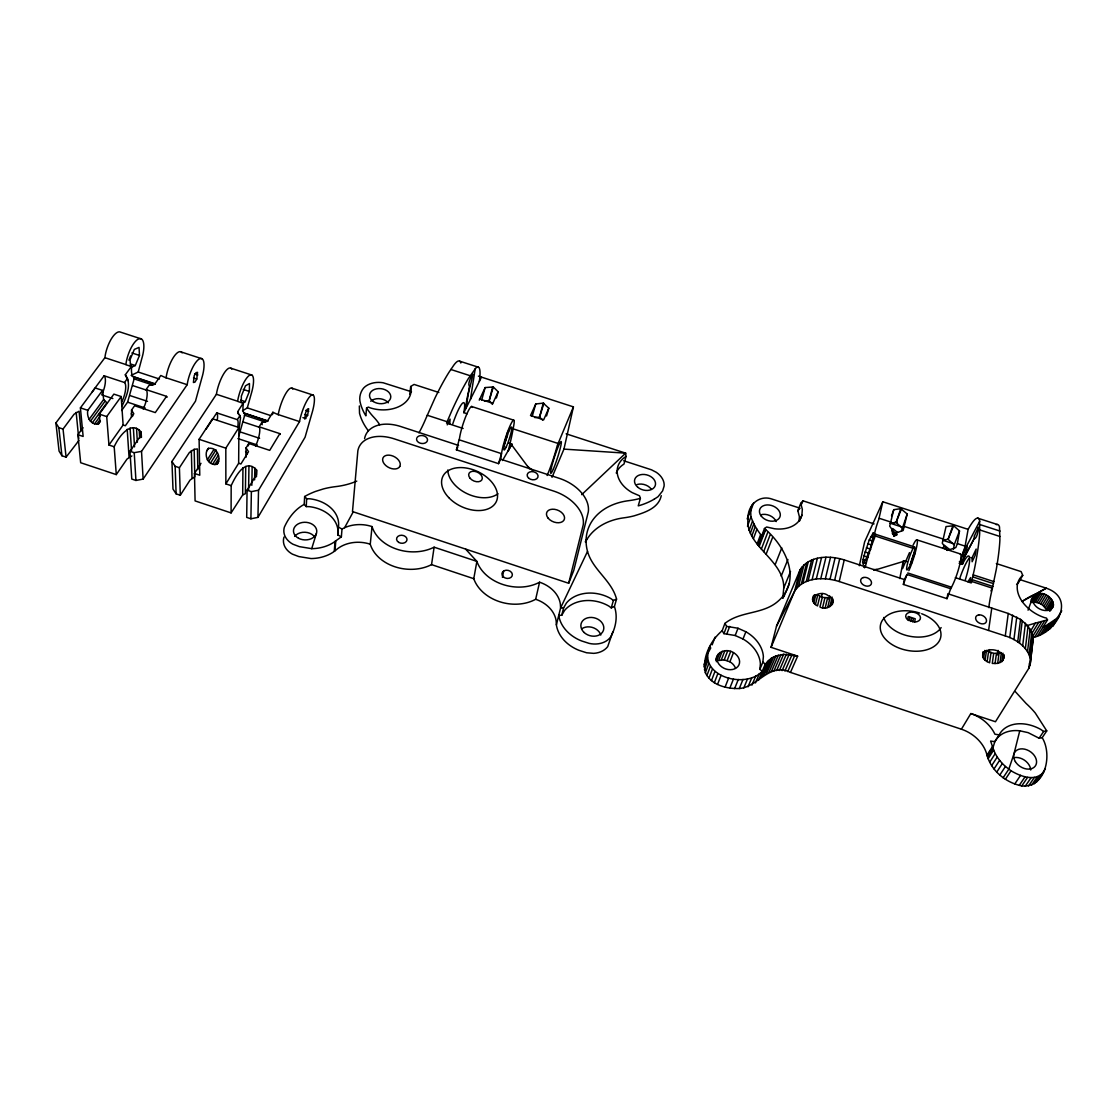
<?xml version="1.0" encoding="UTF-8"?>
<svg xmlns="http://www.w3.org/2000/svg" width="1118" height="1118" viewBox="0 0 1118 1118"><rect width="100%" height="100%" fill="white"/><g stroke="black" fill="none" stroke-linecap="round" stroke-linejoin="round"><path stroke-width="1.5" d="M200.988 463.327L194.476 473.459L195.091 500.906L231.091 512.91L231.174 485.645C235.185 476.925 245.303 457.318 256.581 469.993L256.441 474.689L247.064 490.201L246.701 517.396L250.907 518.794L257.937 517.382L305.074 437.236L311.726 413.995A19.9 4.905 -71.7 0 0 311.74 395.045A19.9 4.905 -71.7 0 0 300.113 418.845L299.54 421.584L258.524 490.229L257.937 517.382M231.174 485.645L225.864 483.884L238.651 463.257L238.917 427.495L212.518 418.789L199.102 439.318L199.773 475.22L194.476 473.459M241.292 402.452L241.348 396.121L245.471 385.808L249.468 383.53L249.356 391.44L245.275 401.641L242.606 403.235M231.091 512.91L242.676 494.953L242.955 467.645M278.382 414.792L272.876 412.276L267.23 421.402L261.822 422.492L259.138 426.824L279.835 433.63L269.717 450.358L248.811 443.455L246.044 447.899L245.974 457.36M245.736 466.402L245.387 493.695L242.676 494.953M248.601 489.894L248.951 466.024M250.907 518.794L251.368 491.627L247.064 490.201M251.829 485.324L252.151 466.569M960.963 562.745A12.074 1.984 -71.6 0 1 964.89 547.331L968.118 529.359A53.622 8.832 -71.7 0 1 979.592 520.527L979.675 533.426A140.155 22.556 -72.1 0 1 974.323 569.663L971.332 582.869L955.331 577.657M254.611 479.888L254.834 467.967M256.455 476.799L256.581 469.993M1020.301 579.739L1046.28 588.18L1035.645 594.133A11.25 7.658 28.8 0 0 1032.78 597.138C1030.461 606.878 1046.504 615.417 1052.821 607.298C1054.875 602.965 1051.381 598.284 1047.859 595.964C1039.279 589.354 1029.357 597.11 1021.894 601.512L1046.28 588.18C1077.165 598.857 1055.252 634.158 1031.928 637.651M612.72 632.173L607.703 646.623A21.06 16.7 15.8 0 1 593.686 653.359L586.601 652.772L579.026 650.341A35.217 27.768 15.7 0 1 556.387 624.878L560.593 607.94L560.356 604.041A30.144 23.702 12.5 0 0 539.575 582.212A39.857 30.591 11.4 0 1 476.883 561.39L434.119 547.191A39.857 30.158 6.9 0 1 372.042 526.578A30.661 23.52 4.5 0 0 344.596 527.71L341.996 529.038L341.367 536.836L337.79 534.921A33.023 25.001 2.3 0 0 309.448 506.664L306.248 506.594L304.222 504.386L304.641 496.504A72.558 55.397 4.1 0 1 315.514 491.431L323.368 488.943A72.558 55.397 4.1 0 1 335.763 486.609A62.51 45.125 4 0 0 356.768 481.117M306.248 506.594L306.667 498.726L304.641 496.504M1015.228 691.539L1026.044 703.39A76.527 56.235 32 0 1 1035.268 713.005L1046.755 730.892L1042.186 737.684C1052.555 754.384 1045.763 788.386 1021.768 785.912C1005.92 782.684 991.428 771.057 986.998 755.209A31.863 23.758 32.1 0 0 961.41 729.215L970.829 713.563L995.467 721.739L1028.84 668.271C1035.589 652.828 1018.484 639.72 1005.278 635.932L839.227 581.528C824.497 576.86 803.856 576.72 794.577 591.254L776.521 626.15L771.071 647.336L797.637 656.14L790.468 672.393C769.338 661.898 757.99 687.095 739.291 688.534C726.644 688.94 711.244 685.124 705.374 672.715C701.741 657.803 710.796 640.181 722.186 630.706L724.911 623.425C739.934 611.266 761.358 614.397 776.465 602.56C803.381 581.192 785.688 546.395 764.46 528.507L766.655 526.997L774.495 528.758A30.675 21.885 20.3 0 0 801.885 515.132L802.333 509.333L800.767 503.324L803.004 500.836L874.066 523.895M959.999 553.885A19.607 3.158 -71.7 0 1 959.384 566.015A19.607 3.158 -71.7 0 1 951.488 587.229L950.691 588.725L906.991 574.47L904.336 579.543L903.386 584.434L947.016 598.675L947.84 593.742L1008.254 613.475L1020.552 619.372L1028.085 626.066L1032.753 635.22L1032.92 641.369L1029.957 665.406M334.268 551.328L335.023 541.419L341.367 536.836M283.986 537.101A21.144 16.099 2.2 0 0 292.441 554.165L298.827 556.568L311.097 558.567A35.231 26.72 2.6 0 0 333.22 552.138L335.023 550.769L335.777 540.86M337.79 534.921L338.405 527.109A33.205 25.043 2.5 0 0 309.896 498.796L306.667 498.726M799.049 521.044L799.384 516.698L797.847 510.688L800.767 503.324M131.449 417.196L131.533 410.068L134.607 405.75L155.29 412.584L166.54 396.345L146.053 389.595L149.043 385.389L154.563 384.368L160.824 375.494L166.303 377.996M862.593 562.116L863.236 564.534C868.337 554.766 872.711 543.655 873.312 532.657L869.259 539.966L863.962 555.898L862.593 562.116L865.584 562.857M438.857 392.474L414.051 384.424L410.683 386.521A30.354 21.298 6.3 0 1 400.034 406.058A30.354 21.298 6.3 0 1 369.988 407.791L368.423 407.092L366.578 407.93L365.865 415.826A74.389 52.462 8 0 1 360.387 403.179C358.85 398.078 360.178 392.292 363.518 388.17A19.481 13.737 6.3 0 1 383.125 382.761L411.48 391.761M710.251 646.008C696.081 675.398 744.854 690.099 762.252 671.275L759.877 669.333L762.867 662.149L763.384 656.587A33.428 25.896 22.3 0 0 745.874 631.754L738.006 628.246L726.686 626.373L724.911 623.425M759.877 669.333L760.394 663.785A33.233 25.868 22.4 0 0 743.009 639.007L735.197 635.513L723.933 633.654L722.186 630.706M782.81 598.004L783.746 588.054L790.524 571.466M335.023 550.769L336.043 550A30.284 23.436 4.3 0 1 370.254 544.214L372.042 526.578M748.221 519.353C746.74 505.825 758.982 494.338 772.035 499.103L800.069 508.215L797.847 510.688M1030.293 663.924L1033.144 638.322M409.761 394.388L410.683 386.521M717.127 656.42C715.744 662.149 720.607 667.278 725.722 668.969A11.725 9.126 22.4 0 0 738.914 664.972A11.725 9.126 22.4 0 0 733.492 652.605C727.035 648.328 716.987 651.151 715.967 659.494M1029.119 654.659L1031.774 632.103M1028.84 668.271L1029.454 663.072M1030.111 657.775L1032.753 635.22M1025.374 648.608L1028.085 626.066M1027.526 651.598L1030.209 629.029M1022.677 645.771L1025.43 623.229M1017.729 641.886L1020.552 619.372M1019.49 643.13L1022.285 620.602M1013.914 639.594L1016.765 617.094M1009.736 637.595L1012.656 615.124M990.981 652.814L989.584 662.806L985.07 660.361L986.495 650.383L993.664 653.457L992.281 663.449L997.689 663.379L1001.896 661.535L1003.167 660.081L1003.838 655.064M1003.167 660.081L1004.216 655.064M1000.023 662.653L1001.365 652.632L993.664 653.457M1001.896 661.535L1003 653.178M1005.278 635.932L1008.254 613.475M997.689 663.379L999.031 653.359M995.048 663.645L996.418 653.639M997.424 655.022L998.053 650.383M126.11 364.789L131.658 366.62A19.09 6.764 -71.7 0 0 133.084 376.654L155.304 384.312M988.983 652.688L989.416 649.6M987.124 661.758L988.536 651.766M985.07 660.361L982.708 656.965L983.043 651.85M982.708 656.965L983.435 651.976M983.56 658.726L984.762 650.41M988.591 630.454L991.778 608.094M78.917 440.478L66.088 457.136L61.937 455.753L59.058 451.071L55.9 422.925L104.91 357.69L105.316 354.909A19.733 7.323 -71.6 0 1 120.66 332.186L141.413 338.964M556.387 624.878L556.163 620.993A29.767 23.618 12.5 0 0 535.662 599.29A39.368 30.507 11.4 0 1 473.766 578.691L431.548 564.632L434.119 547.191M121.624 410.516L127.592 402.173L134.537 377.479M502.541 460.518L511.932 444.112L508.145 451.099A70.755 8.972 -71.8 0 0 512.631 431.506L513.595 426.391A19.327 2.404 -72 0 0 510.269 425.315A19.327 2.404 -72 0 0 501.786 452.021L500.598 459.163L498.53 463.649L456.41 449.869L459.54 438.214A19.285 2.921 -72 0 1 466.234 415.393A19.285 2.921 -72 0 1 472.369 407.427M104.91 357.69L125.873 364.566L126.306 361.799A19.747 7.057 -71.7 0 1 139.401 338.698A19.747 7.057 -71.7 0 1 141.874 358.319L138.199 372.042L131.113 375.355M470.454 399.336L475.206 368.73M465.982 408.322C466.01 396.429 471.293 385.458 472.76 374.167C470.832 376.948 467.338 384.396 469.462 386.199L466.094 408.112M959.118 563.276L962.402 564.338L962.696 562.578L959.412 561.515M83.039 427.691L77.897 434.706L80.664 462.726L116.286 474.605L114.19 446.767C118.019 438.004 130.345 419.781 140.812 431.646L140.393 436.216L129.968 451.281L131.77 479.049L135.935 480.447L143.118 479.091L195.482 401.18L201.841 377.982A19.803 6.303 -71.7 0 0 200.234 358.585A19.803 6.303 -71.7 0 0 187.656 381.937L187.181 384.69L166.093 377.772L166.554 375.005A19.789 6.568 -71.7 0 1 174.087 356.39A19.789 6.568 -71.7 0 1 182.108 352.869M957.371 543.627L959.51 530.924L953.626 525.74L946.038 526.564L942.264 543.194L947.463 550.377L955.82 547.582L957.371 543.627L965.365 546.213M953.444 549.441L954.227 544.759L959.51 530.924M237.771 401.46L243.389 403.305A19.188 5.422 -71.7 0 0 243.948 413.101L267.691 421.262M473.766 578.691L476.883 561.39L465.591 549.092M197.83 469.602L197.425 448.947L194.183 449.324L194.784 476.869L190.102 480.013L180.305 495.246L176.113 493.849L172.983 489.055L171.948 461.482L216.403 394.291L216.906 391.538A19.831 5.939 -71.7 0 1 224.341 372.839A19.831 5.939 -71.7 0 1 231.761 369.094M359.353 405.974L359.521 413.241A73.9 52.434 8 0 0 368.297 430.696M914.636 622.027L915.237 618.799L908.221 616.493L907.62 619.721L914.636 622.027A7.477 4.835 11.4 0 0 919.946 616.004A7.477 4.835 11.4 0 0 909.158 612.468A7.477 4.835 11.4 0 0 907.62 619.721M238.847 435.922L245.094 413.828M272.876 412.276L272.75 412.933A19.216 5.073 -71.7 0 0 272.499 414.638M910.821 621.468L911.422 618.226M912.721 621.915L913.322 618.673M216.403 394.291L237.603 401.25L238.12 398.497A19.845 5.688 -71.7 0 1 250.264 374.949A19.845 5.688 -71.7 0 1 251.145 394.137L247.302 407.888L242.48 410.823M909.088 620.714L909.689 617.485M449.729 424.043L450.093 419.152L447.214 424.854M988.829 607.619A52.546 10.118 -71.5 0 1 991.834 590.737L996.278 569.411A140.281 24.316 -72.1 0 0 999.897 539.966L999.52 526.969A53.664 9.531 -71.6 0 0 996.32 524.677M899.78 578.551L903.148 561.515L903.568 560.677L906.74 561.711M299.54 421.584L278.228 414.582L278.773 411.843A19.886 5.171 -71.7 0 1 286.082 393.033A19.886 5.171 -71.7 0 1 292.79 389.05M502.401 577.265L503.659 571.005M901.457 530.938L907.201 514L900.801 508.662L893.785 509.668L891.535 515.831M893.981 536.333L894.833 533.314L903.176 530.519L907.201 514M467.072 413.842L463.83 412.542A25.141 3.941 -72 0 0 462.293 403.458A25.141 3.941 -72 0 0 452.79 423.834M894.833 533.314L889.69 526.145L893.785 509.668M815.413 604.558C806.357 596.76 821.618 589.899 827.963 595.531C838.961 600.352 828.424 612.035 819.955 607.004L822.261 597.389L817.747 594.944L815.413 604.558L817.51 605.956L819.829 596.341M248.294 445.844L248.811 443.455M239.028 429.41L240.538 417.629L237.701 411.69L243.5 402.648M865.444 566.323A25.476 2.795 -71.8 0 1 874.458 538.233L875.729 534.334L913.476 546.59M875.729 534.334L875.422 534.865A12.018 1.3 -71.7 0 1 874.975 531.791A12.018 1.3 -71.7 0 1 878.776 519.423L882.801 501.772L968.118 529.359M859.337 565.708L864.647 541.853L882.801 501.772M552.012 477.33L563.947 449.115L573.422 406.868L478.392 376.137M535.662 599.29L539.575 582.212M831.512 605.509L833.022 599.08M832.575 604.013L833.329 600.799M839.227 581.528L844.244 559.908C829.612 555.269 809.153 555.408 800.055 569.887L776.521 626.15M827.711 607.465L829.975 597.837L822.261 597.389M834.657 580.242L839.73 558.651M829.849 606.697L832.113 597.054M825.238 607.787L827.516 598.158M828.983 599.458L829.78 596.062M479.259 400.16L485.142 387.569L493.317 386.968L498.139 391.775L496.392 398.008M822.596 607.619L824.888 598.004M830.003 579.334L835.132 557.77M825.35 578.831L830.52 557.281M821.437 596.956L822.247 593.56M492.339 404.409L498.139 391.775M813.806 602.895L815.763 594.888M820.752 578.733L825.978 557.211M816.294 579.04L821.576 557.547M812.479 599.262L813.275 596.062M812.814 601.093L814.379 594.692M568.685 583.275L583.219 524.873A36.321 23.911 22.5 0 0 553.843 491.123L394.207 438.843A36.293 23.422 27.3 0 0 357.858 450.806L352.491 511.569L568.685 583.275L573.744 570.501L588.278 511.974A36.042 23.953 22.5 0 0 559.196 478.308L500.598 459.163M812.059 579.753L817.384 558.287M969.977 582.562L970.634 577.573L967.895 581.821M616.549 599.094L614.397 606.529C618.044 616.633 615.655 628.204 610.442 637.26A21.214 16.742 15.8 0 1 589.2 643.395L581.57 640.949A35.469 27.824 15.7 0 1 558.748 615.403L561.753 615.249L563.626 607.801L566.463 602.979A33.191 26.077 15.8 0 1 610.973 598.661L613.391 600.436L616.549 599.094C611.686 580.34 592.666 569.956 587.523 551.412A62.72 47.054 16.9 0 1 628.665 500.682A74.99 53.58 14.1 0 0 638.783 498.782L640.39 498.335L639.51 495.805L632.187 492.605A30.493 21.997 15.8 0 1 626.01 456.479L625.661 453.153L566.155 433.826M806.26 581.542L811.64 560.104M808.118 580.843L813.471 559.405M1042.186 737.684L1039.097 738.229L1028.141 732.653L1019.77 730.795L1013.97 753.909L1008.785 769.226L1003.098 777.793M492.703 386.758L489.167 400.719L492.199 403.766M573.422 406.868L557.239 445.607A25.253 2.418 -72 0 1 547.093 475.499M802.85 583.177L808.272 561.753M798.559 586.237L804.01 564.842M801.313 584.113L806.735 562.717M800.055 569.887L794.577 591.254L771.071 647.336M796.309 588.627L801.774 567.259M546.548 415.966L548.812 408.196L543.25 403.137L539.575 417.084L542.677 420.144M196.768 379.058L197.551 372.322L196.041 372.629L194.183 375.746L193.4 382.51L194.923 382.174L196.768 379.058L193.47 377.982M626.01 456.479L623.984 464.068A30.34 21.983 15.8 0 0 616.228 473.026M481.69 400.034L485.142 387.569M307.59 415.407L308.68 408.727L307.436 409.118L305.745 412.318L304.669 419.012L307.59 415.407L304.641 414.429M640.39 498.335L638.238 505.867L639.831 505.42A74.64 53.552 14 0 0 654.282 499.131M206.732 450.903L208.395 448.472C216.626 446.627 221.071 456.647 217.968 463.383L216.724 464.305C209.276 465.982 204.496 457.486 206.732 450.903L208.507 448.164M561.753 615.249L564.576 610.442A33.009 26.035 15.8 0 1 608.863 606.096L611.266 607.871L613.391 600.436M532.182 416.413L535.76 403.961L543.25 403.137M498.53 463.649L501.493 453.642L459.288 439.849M493.317 386.968L489.167 400.719L484.429 401.236M661.255 495.665C658.614 508.271 644.695 512.561 633.92 515.901A74.123 53.51 14.1 0 1 623.928 517.816A61.951 46.942 16.9 0 0 585.469 542.076M304.222 504.386C295.082 509.235 288.584 517.816 284.391 527.109A21.298 16.127 2.3 0 0 292.916 544.214L299.331 546.632L311.698 548.659L316.408 533.51M987.404 756.467L992.924 747.816L994.824 741.709L999.157 734.875A35.301 25.546 33.2 0 1 1040.844 729.481L1043.653 731.438L1046.755 730.892M543.879 403.332L539.575 417.084L534.865 417.615M783.746 588.054C784.375 558.315 740.871 544.899 748.78 514.196M747.173 518.92L752.204 504.763M982.568 655.176C985.866 646.274 1003.042 649.069 1003.768 658.404M900.801 508.662L896.063 522.455L890.18 523.308M952.983 525.53L948.078 539.309L943.718 539.966M903.386 584.434L906.991 574.47M1028.057 610.176L1032.78 597.138L1031.006 600.114M750.22 512.24L753.658 502.807M747.481 526.243L750.933 516.823L750.597 509.487M749.088 530.421L752.554 521.016L750.933 516.823M750.374 533.174L753.853 523.769L752.554 521.016M947.016 598.675L950.691 588.725M704.005 664.777L707.428 655.567M751.827 535.913L755.307 526.522L753.853 523.769M704.033 666.831L707.456 657.636M712.152 644.862L715.017 637.162M704.41 669.78L707.834 660.584M753.42 538.638L756.928 529.233L755.307 526.522M705.374 672.715L708.812 663.519M706.897 675.565L710.363 666.384M756.928 529.233L760.631 534.586L757.096 543.963L765.509 529.806L759.164 546.562M723.933 633.654L726.686 626.373M764.46 528.507L758.13 545.263L765.509 529.806M708.938 678.235L712.418 669.053M715.827 660.417L718.161 654.282M726.924 633.682L729.691 626.401M716.386 661.744L719.88 652.535M722.158 651.319L718.65 660.514L724.212 659.899L729.9 661.8A11.641 9.112 22.5 0 1 735.434 668.089M761.358 549.12L767.745 532.378M711.439 680.652L714.947 671.485M721.32 659.886L724.841 650.69M763.706 551.607L770.12 534.879M714.332 682.735L717.854 673.581M724.212 659.899L727.762 650.704M766.179 554.039L772.636 537.325M735.197 635.513L738.006 628.246M717.532 684.44L721.068 675.3M727.147 660.556L730.711 651.361M729.9 661.8L733.492 652.605M743.009 639.007L745.874 631.754M725.093 687.067L728.684 677.941M775.193 564.548L781.789 547.876M901.443 508.872L896.063 522.455L902.072 527.864M801.83 503.785L803.004 500.836M729.844 688.115L733.478 678.989M799.524 521.016L801.885 515.132M734.61 688.604L738.285 679.492M781.189 576.105L787.897 559.489M739.291 688.534L742.995 679.423M953.626 525.74L948.078 539.309L954.227 544.759M743.805 687.919L747.537 678.822M782.852 598.214L784.081 595.209M783.9 596.663L789.462 583.121M748.054 686.773L751.799 677.676M751.953 685.11L755.726 675.999M132.134 366.97L135.278 365.53L139.484 355.44L139.051 347.391L134.342 349.417L130.065 359.619L130.471 366.075M755.433 682.958L759.234 673.861M128.891 360.164L130.694 355.845M758.437 680.373L765.257 664.092L771.448 658.153L775.892 655.959L783.606 654.323L797.637 656.14M760.911 677.41L767.745 661.115M762.644 675.831L769.491 659.536M764.572 674.447L771.448 658.153M766.696 673.246L773.586 656.951M768.974 672.253L775.892 655.959M771.406 671.485L778.352 655.19M773.963 670.926L780.923 654.645M776.605 670.604L783.606 654.323M779.33 670.507L786.359 654.226M782.111 670.646L789.168 654.365M784.906 671.01L792.005 654.743M787.701 671.597L794.842 655.33M548.812 408.196L543.669 419.809L530.519 415.547L535.76 403.961M943.271 547.708L944.375 545.277L950.552 550.294M909.493 552.613L902.603 568.587L903.568 560.677M962.402 564.338L962.514 564.115A25.574 4.262 -71.7 0 1 969.544 557.491A25.574 4.262 -71.7 0 1 965.295 579.879M1038.273 779.791L1045.386 768.723M587.523 551.412L560.593 607.94L563.626 607.801M1053.128 625.996L1055.588 620.951M122.225 405.764C126.432 396.527 132.092 384.075 125.342 374.754L131.756 365.963M456.41 449.869L457.849 446.907M463.774 412.766L481.467 377.129M585.399 541.713L586.95 538.61M962.766 553.298L979.717 521.268M706.828 655.232L710.782 647.867M344.596 527.71L353.246 511.82M908.123 568.769L909.046 567.092M990.925 590.891L992.449 588.194L971.682 581.444M996.348 563.556L1021.125 571.605L1022.732 575.365L1018.638 582.45A31.891 21.731 28.8 0 0 1016.597 584.49M1031.201 601.596L1035.645 594.133M1032.655 601.065L1037.113 593.602M1031.76 602.546L1033.409 602.281L1038.762 593.337M1033.409 602.281L1035.184 602.281L1040.551 593.337M1035.184 602.281L1037.029 602.56L1042.409 593.616M1037.029 602.56L1038.901 603.091L1044.296 594.161M1038.901 603.091L1040.718 603.888L1046.127 594.944M1052.751 601.526L1047.286 610.442L1042.437 604.894L1047.859 595.964M1044.002 606.096L1049.439 597.166M1030.125 631.782L1035.408 623.117L1047.51 619.861L1046.434 618.058L1044.673 617.667A32.059 21.745 28.7 0 1 1019.993 597.892A32.059 21.745 28.7 0 1 1022.732 575.365M1045.358 607.451L1050.808 598.521M1046.476 608.919L1051.926 599.989M1031.523 634.06L1038.58 622.516M1032.808 636.198L1041.669 621.762M1048.712 610.498L1053.268 603.063M1049.816 610.512L1053.463 604.572M1049.774 611.239L1053.422 605.299M1050.571 610.456L1053.31 605.998M1034.877 636.757L1044.645 620.881M1037.714 635.737L1047.51 619.861M1040.453 634.591L1045.945 625.703L1058.676 617.122M1043.052 633.305L1048.558 624.417M1045.54 631.894L1051.06 623.005M1047.887 630.356L1053.408 621.482M1050.095 628.707L1055.63 619.833M1056.203 619.679L1061.751 610.791M225.864 483.884L225.822 448.164L238.917 427.495M216.724 464.305L218.583 461.371M212.658 464.18L218.262 455.347M214.866 464.585L218.597 458.701M992.505 746.545L986.998 755.209L992.924 747.816L990.604 741.052L994.824 741.709A35.105 25.504 33.4 0 1 1019.77 730.795M237.813 426.573A14.394 4.123 -71.3 0 0 237.854 420.48L237.365 419.655L240.118 415.351M210.45 463.131L217.004 452.846M987.711 757.389L993.231 748.739M207.291 459.833L213.873 449.562M208.563 461.608L216.067 449.855M988.13 758.717L993.664 750.066L992.924 747.816M989.696 762.196L995.244 753.574L993.664 750.066M991.666 765.62L997.242 757.012L995.244 753.574M994.028 768.946L999.618 760.338L997.242 757.012M180.305 495.246L179.411 467.715L189.403 452.469L194.183 449.324M205.992 429.312L216.752 412.863L237.365 419.655M996.739 772.105L1002.357 763.51L999.618 760.338M999.785 775.067L1005.431 766.487L1002.357 763.51M1005.334 779.33L1011.035 770.763C1020.357 776.465 1036.302 782.432 1044.198 771.266M1039.097 738.229L1043.653 731.438M1014.837 783.858L1020.608 775.319M1019.253 785.339L1025.066 776.814M1021.768 785.912L1027.596 777.373M143.118 479.091L141.525 451.365L187.181 384.69M1025.262 786.178L1031.117 777.653M116.286 474.605L127.047 459.037L131.854 455.948M1028.574 785.898L1034.443 777.373M1031.621 785.088L1037.504 776.563M1034.29 783.774L1040.201 775.249M1036.54 781.985L1042.451 773.46M114.19 446.767L108.949 445.034L123.12 424.994L121.177 396.541L113.868 394.123L99.306 414.135L99.921 421.472L98.496 423.932C90.977 425.581 86.352 416.888 87.805 410.32L102.507 390.378L95.198 387.974L80.412 407.874L83.137 436.453L77.897 434.706M108.949 445.034L106.713 416.581L121.177 396.541M96.721 424.239L99.614 420.242M98.496 423.932L100.424 421.262M92.347 422.786L106.895 402.815L103.653 399.503L102.507 390.378M94.569 423.834L100.368 415.84M92.249 391.761L104.114 375.788L124.517 382.51L127.55 378.317M90.418 421.248L104.98 401.292M89.049 419.46L103.653 399.503M66.088 457.136L63.041 429.046L74.067 414.233L79.085 411.2L80.985 431.031M896.524 535.103L897.181 534.376L892.248 532.769L894.065 536.081L896.524 535.103L894.721 533.552L892.457 533.789M581.695 494.659L625.661 453.153L563.947 449.115M335.023 541.419L333.947 542.23A35.483 26.762 2.7 0 1 311.698 548.672M654.296 499.145L658.055 496.685L662.625 490.9L664.106 486.092A19.551 14.171 15.8 0 0 656.336 472.327L651.459 469.798L623.648 460.756M611.266 607.871L614.397 606.529M1043.206 626.863L1045.945 625.703M874.15 570.306L903.148 561.515M1026.254 625.856L1035.408 623.117M251.368 491.627L258.524 490.229M129.968 451.281L134.216 452.692L141.525 451.365M890.431 523.252L897.293 522.134M873.605 569.621L876.973 569.453M873.633 536.752L870.601 536.794L873.549 537.758M999.157 734.875L994.922 734.219A32.282 23.841 31.7 0 0 970.829 713.563M977.635 518.123L997.368 524.496M979.997 524.594L1000.051 531.078M459.624 361.156L478.56 367.263M979.857 529.974L1000.023 536.5M450.82 369.471L470.147 375.718M879.223 518.291L891.172 522.162M904.672 526.55L943.802 539.225M891.214 523.545L902.31 527.137M942.74 540.246L953.892 543.851M917.067 539.896L960.544 554.011M479.538 399L492.619 403.249M875.352 536.053L913.14 548.337M471.586 406.477L513.581 420.116M869.259 539.966L872.194 540.93M973.261 574.89L993.986 581.626M972.814 576.916L993.553 583.652M867.82 543.725L870.754 544.69M513.26 428.879L557.798 443.371M972.129 579.683L992.896 586.447M866.394 547.82L870.796 549.245M865.094 551.971L869.497 553.396M863.962 555.898L868.379 557.337M427.23 415.239L447.102 421.724M907.732 572.961L951.488 587.229M508.676 443.063L511.932 444.112M463.118 428.474L446.557 423.065L451.784 410.795A137.863 20.893 -71.6 0 1 468.33 378.611L475.709 368.199A52.714 8.175 -72.1 0 1 479.356 381.392M863.11 559.363L866.059 560.328M844.244 559.908L904.336 579.543M181.186 351.96L202.037 358.78M230.951 368.227L251.913 375.075M292.091 388.212L313.18 395.101M458.576 445.425L400.761 426.531A36.014 23.464 27.4 0 0 364.58 438.605M131.91 352.953L139.484 355.44M243.221 389.427L249.356 391.44M194.56 373.915L197.858 374.991M305.787 410.348L308.736 411.326M302.95 417.615L305.913 418.579M130.722 364.035L135.278 365.53M240.677 400.132L245.275 401.641M138.199 372.042L159.469 379.03M247.302 407.888L270.444 415.491M131.952 376.193L155.109 383.809M243.78 412.961L267.845 420.871M133.629 378.722L152.817 385.039M244.283 415.113L265.287 422.017M132.595 385.556L146.947 390.28M243.011 421.905L259.138 427.202M129.981 395.576L147.52 401.348M240.272 431.939L259.6 438.312M127.592 402.173L145.13 407.972M237.91 438.591L257.238 444.964M101.752 394.906L112.848 398.567M199.102 439.318L225.822 448.164M80.412 407.874L87.805 410.32M99.306 414.135L106.713 416.581M123.12 424.994L125.356 425.734L133.811 413.772L131.533 410.068M238.651 463.257L240.901 463.998L248.517 451.686L246.044 447.899M55.9 422.925L58.835 427.649L63.041 429.046M171.948 461.482L175.149 466.304L179.411 467.715M790.468 672.393L961.41 729.215M338.405 527.109L341.996 529.038M944.78 548.589L947.785 550.336M1040.718 603.888L1042.437 604.894M896.077 533.566L891.675 530.966L892.709 528.521L897.558 532.503M1011.035 770.763L1005.431 766.487M762.867 662.149L765.257 664.092M511.751 445.02L527.612 466.374L532.657 470.524M760.631 534.586L761.679 535.885M104.114 375.788L104.799 376.682A14.31 5.324 -71 0 1 102.101 393.913M527.612 466.374L529.373 468.735M124.517 382.51L125.174 383.39A14.324 5.143 -71.1 0 1 121.75 401.879M245.569 451.574L247.246 453.852M146.053 389.595L146.682 390.461A14.338 4.947 -71.1 0 1 143.16 408.95M166.54 396.345L167.127 397.197M131.225 413.786L132.762 416.008M216.752 412.863L217.255 413.702A14.38 4.304 -71.2 0 1 217.297 419.809M126.711 378.15L128.235 380.679M259.138 426.824L259.586 427.635A14.408 3.927 -71.3 0 1 255.575 446.054M279.835 433.63L280.255 434.441M125.342 374.754L125.957 376.878M237.701 411.69L238.078 413.758M261.822 422.492L262.185 424.756M58.835 427.649L61.937 455.753M76.164 412.388L78.763 438.829M127.2 429.298L129.045 457.15M130.079 428.096L131.533 450.722M134.216 452.692L135.935 480.447M133.363 427.733L134.537 446.879M136.55 428.292L137.374 442.197M140.812 431.646L141.12 436.858M139.163 429.661L139.666 438.354M141.245 433.952L141.441 437.417M175.149 466.304L176.113 493.849M191.36 450.554L192.017 478.099M911.408 563.668A7.015 0.95 -71.7 0 1 911.729 562.228M912.176 560.579A7.015 0.95 -71.7 0 1 912.721 558.86M913.322 557.155A7.015 0.95 -71.7 0 1 913.937 555.604M914.538 554.29A7.015 0.95 -71.7 0 1 915.069 553.326M907.397 569.733A12.186 1.621 -71.7 0 1 909.297 557.547A12.186 1.621 -71.7 0 1 914.845 547.415A12.186 1.621 -71.7 0 1 910.08 564.814M1014.515 757.571A12.298 8.972 33.6 0 1 1030.726 770.009M913.14 545.081A19.565 2.613 -71.7 0 1 917.026 544.871A19.565 2.613 -71.7 0 1 908.85 570.655M760.645 514.867A10.691 7.714 20.4 0 1 776.158 521.589M959.719 578.537A25.588 4.304 -71.7 0 1 969.991 557.435M863.613 567.106A10.635 1.146 -71.9 0 1 864.591 567.818M909.828 566.882A12.186 1.649 -71.7 0 1 915.237 550.629M921.665 613.74A30.731 19.691 11.5 0 1 930.078 648.594A30.731 19.691 11.5 0 1 880.816 631.307A30.731 19.691 11.5 0 1 919.848 613.097M941.146 627.603A30.479 19.733 11.4 0 1 910.457 636.394A30.479 19.733 11.4 0 1 883.723 617.471M366.578 407.93A74.752 52.476 8.1 0 0 373.971 417.405A62.51 45.125 4 0 1 379.701 424.714M508.774 429.675A12.032 1.523 -72 0 1 508.243 432.065M507.516 434.818A12.032 1.523 -72 0 1 503.589 445.775M581.849 628.721A11.557 9.168 15.8 0 1 600.799 635.038M507.209 433.029A6.932 0.88 -72 0 1 506.915 434.413M506.496 436.006A6.932 0.88 -72 0 1 505.979 437.711M505.406 439.402A6.932 0.88 -72 0 1 504.805 440.981M294.621 536.416A11.571 8.804 2.2 0 1 305.004 532.252A11.571 8.804 2.2 0 1 314.941 537.297M418.943 432.834A51.484 9.335 -72.2 0 0 426.251 417.629L434.972 398.05A137.752 22.528 -71.6 0 1 448.947 372.336L453.88 365.069A52.672 8.818 -72.1 0 1 460.826 363.029M416.581 438.829A5.506 3.983 7.5 0 0 422.045 443.525A5.506 3.983 7.5 0 0 427.509 439.528A5.506 3.983 7.5 0 0 421.095 435.531L419.739 435.768A5.506 3.983 7.5 0 0 416.902 437.837M370.715 401.236A10.593 7.505 6.1 0 1 388.267 402.829M431.548 564.632A39.368 30.074 6.7 0 1 370.254 544.214M637.05 484.541A10.635 7.756 15.9 0 1 651.291 489.195M497.971 493.751A29.32 19.341 25 0 1 467.184 493.709A29.32 19.341 25 0 1 447.773 470.007M974.435 535.857L973.932 539.058L961.117 563.374L973.932 539.058C976.894 538.862 978.488 530.645 978.502 527.179L974.435 535.857M972.045 557.77L972.129 561.739L975.203 555.255L976.168 549.05L972.045 557.77M963.395 554.472L963.436 558.301L966.371 552.026L967.336 546.031L963.395 554.472M399.769 466.499L398.721 467.729A9.447 6.093 27.3 0 1 389.609 467.925A9.447 6.093 27.3 0 1 382.761 460.909L382.635 459.246A9.447 6.093 27.3 0 1 393.284 456.186A9.447 6.093 27.3 0 1 399.769 466.499M978.893 614.9L977.677 615.193A5.786 4.067 28.2 0 0 976.797 621.063A5.786 4.067 28.2 0 0 984.469 623.564A5.786 4.067 28.2 0 0 985.321 617.695L984.301 616.675A5.786 4.067 28.2 0 0 978.893 614.9M863.334 577.559L862.914 577.657A5.674 4.081 24.6 0 0 861.657 583.372A5.674 4.081 24.6 0 0 869.245 585.86A5.674 4.081 24.6 0 0 870.475 580.13L869.511 579.138A5.674 4.081 24.6 0 0 864.158 577.377L863.334 577.559M1015.368 761.624A12.382 9 33.4 0 0 1035.212 766.151A12.382 9 33.4 0 0 1024.773 749.186A12.382 9 33.4 0 0 1015.368 761.624M761.176 515.999A10.761 7.714 20.4 0 0 779.232 518.179A10.761 7.714 20.4 0 0 769.212 505.015A10.761 7.714 20.4 0 0 761.176 515.999M506.286 446.767A12.032 1.495 -72 0 0 511.792 427.509A12.032 1.495 -72 0 0 505.434 441.233A12.032 1.495 -72 0 0 506.286 446.767M553.396 468.945A16.798 1.565 -72 0 0 561.348 442.141A16.798 1.565 -72 0 0 553.075 461.482A16.798 1.565 -72 0 0 553.396 468.945M298.562 538.275A11.655 8.818 2.3 0 0 316.743 531.958A11.655 8.818 2.3 0 0 300.085 523.056A11.655 8.818 2.3 0 0 298.562 538.275M584.127 632.495A11.641 9.182 15.8 0 0 603.399 630.454A11.641 9.182 15.8 0 0 589.493 617.499A11.641 9.182 15.8 0 0 584.127 632.495M470.119 478.308A7.197 4.738 25 0 0 481.816 479.915A7.197 4.738 25 0 0 474.535 471.335A7.197 4.738 25 0 0 470.119 478.308M373.3 401.502A10.663 7.519 6.6 0 0 390.615 398.078A10.663 7.519 6.6 0 0 376.57 388.826A10.663 7.519 6.6 0 0 373.3 401.502M637.665 487.141A10.705 7.756 15.8 0 0 655.204 485.729A10.705 7.756 15.8 0 0 642.207 474.465A10.705 7.756 15.8 0 0 637.665 487.141M448.695 497.552A29.543 19.299 25 0 0 496.154 501.926A29.543 19.299 25 0 0 463.816 467.729A29.543 19.299 25 0 0 448.695 497.552M528.618 478.113A5.506 4.039 11.7 0 0 537.828 477.414A5.506 4.039 11.7 0 0 531.413 471.614A5.506 4.039 11.7 0 0 528.618 478.113M503.282 576.79A5.255 4.081 11.2 0 0 512.114 575.966A5.255 4.081 11.2 0 0 506.049 570.222A5.255 4.081 11.2 0 0 503.282 576.79M398.749 542.412A5.255 4.025 6.4 0 0 406.994 539.882A5.255 4.025 6.4 0 0 399.587 535.508A5.255 4.025 6.4 0 0 398.749 542.412M548.169 518.207A9.461 6.233 22.3 0 0 563.779 520.429A9.461 6.233 22.3 0 0 554.584 509.319A9.461 6.233 22.3 0 0 548.169 518.207"/></g></svg>
